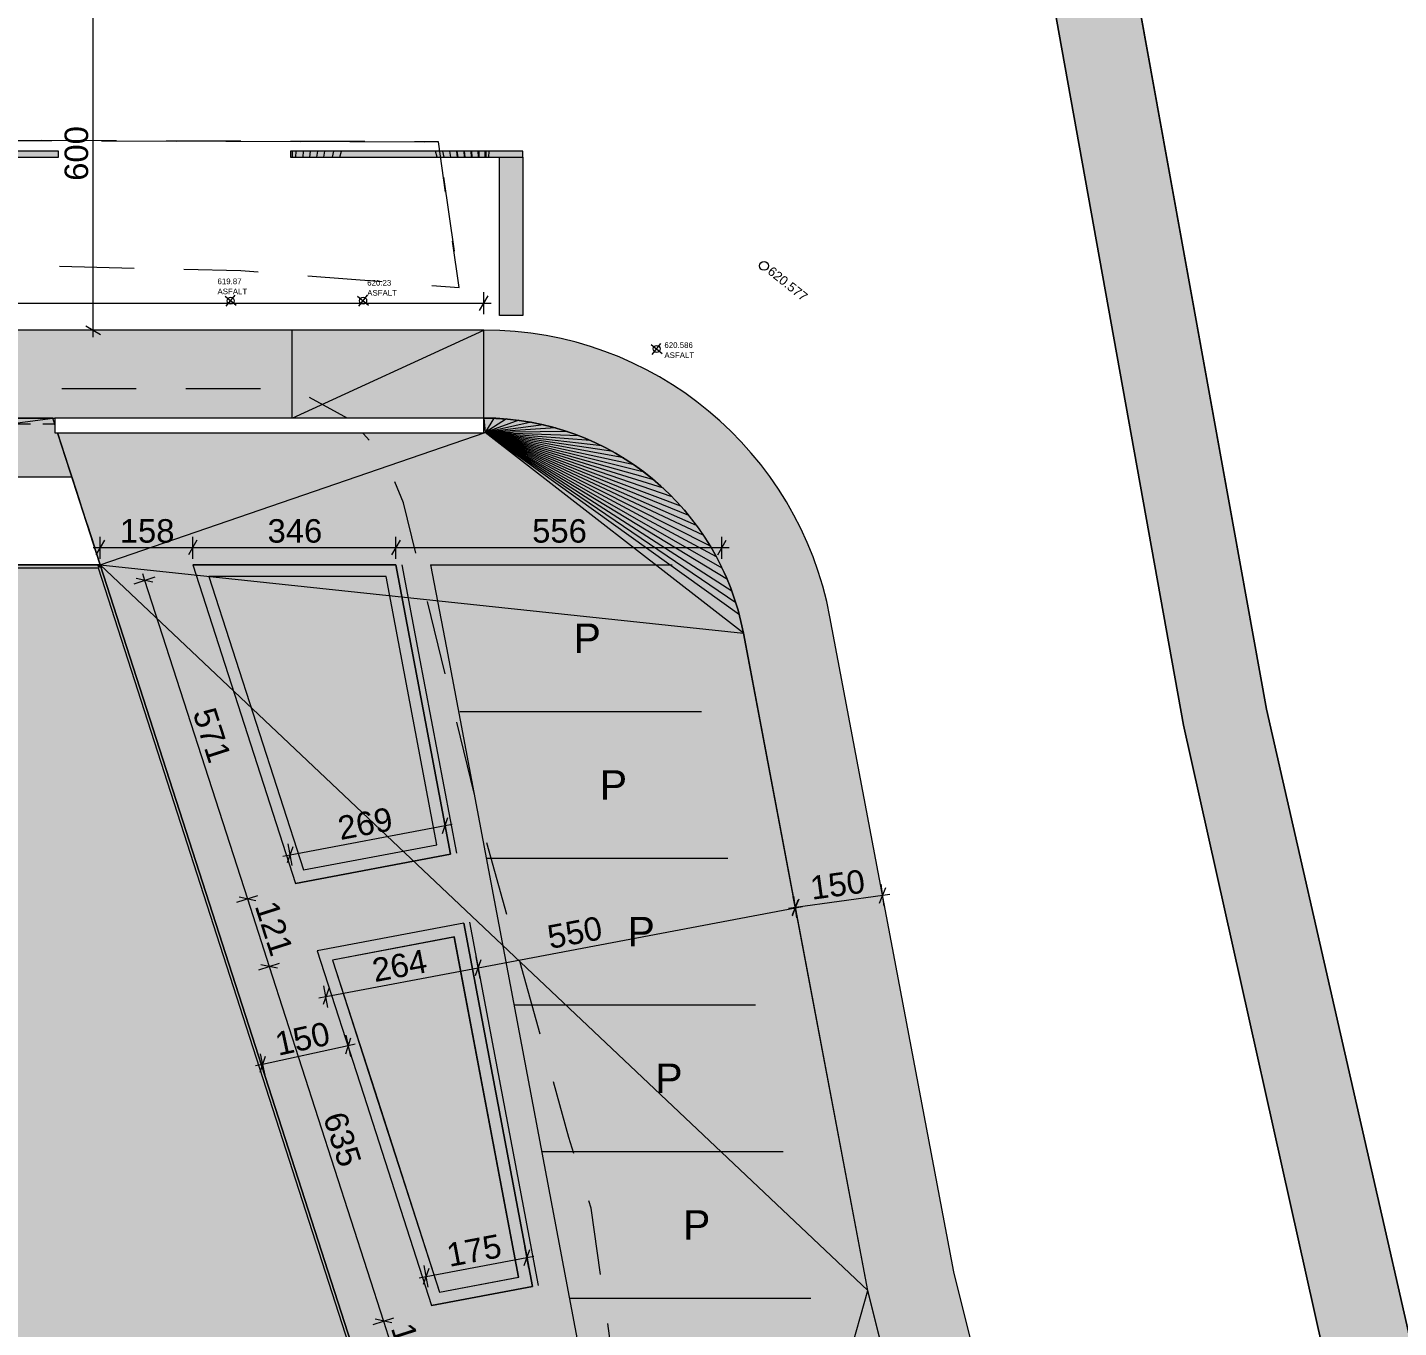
# Model space of a CAD drawing. Header units: millimetres. Extents: x -77118 to 73245, y -121155 to 61174.
# Drawn here: x -1240 to 22123, y -13002 to 9159 of the extents above; entities that cross this region are included whole.
import ezdxf

# ---------------------------------------------------------------- set-up
doc = ezdxf.new("R2010")
doc.units = ezdxf.units.MM
doc.header["$MEASUREMENT"] = 0
for name, pattern in [('ACAD_ISO03W100', [30000, 12000, -18000]), ('Dashed', [846.666667, 423.333333, -423.333333]), ('Hidden Line', [635, 423.333333, -211.666667]), ('Long Dashed', [2116.666603, 1269.999981, -846.666622]), ('Wipeout_Contour', [1000, 0, -1000])]:
    doc.linetypes.add(name, pattern=pattern)
for name, color, linetype, lineweight, true_color in [('A - Fill Ndertesat_Pen_No__104', 7, 'Continuous', 13, 0x96e196), ('A - Kati 1 polyline_Pen_No__106', 171, 'Continuous', 13, 0xaaaaff), ('A - Parcelat_Pen_No__102', 7, 'Continuous', 13, 0xcccccc), ('Drawing & Figure_Pen_No__106', 171, 'Continuous', 13, 0xaaaaff), ('New_Dimensioning - General_Pen_No__145', 7, 'Continuous', 20, 0x0077b0), ('New_Dimensioning - General_Pen_No__166', 7, 'Continuous', 13, 0x97cbff), ('New_Drawing & Figure_Pen_No__102', 7, 'Continuous', 13, 0xcccccc), ('New_Drawing & Figure_Pen_No__214', 7, 'Continuous', 0, 0xe8e8e8), ('New_Site & Landscape - Terrain_Pen_No__102', 7, 'Continuous', 13, 0xcccccc), ('New_Site & Landscape - Terrain_Pen_No__82', 7, 'Continuous', 20, 0xaaaaaa), ('New_Structural - Bearing_Pen_No__103', 7, 'Continuous', 13, 0xffcc99), ('New_Structural - Bearing_Pen_No__159', 7, 'Continuous', 0, 0x97c9ff), ('New_Structural - Bearing_Pen_No__160', 7, 'Continuous', 20, 0xb4a35c)]:
    doc.layers.add(name, color=color, linetype=linetype, lineweight=lineweight, true_color=true_color)
for name, color, linetype, lineweight in [('A - Kati 1 polyline_Pen_No__101', 252, 'Continuous', 13), ('A - Kati 1 polyline_Pen_No__75', 6, 'Continuous', 20), ('New_Drawing & Figure_Pen_No__2', 8, 'Continuous', 15), ('New_Structural - Bearing_Pen_No__101', 252, 'Continuous', 13)]:
    doc.layers.add(name, color=color, linetype=linetype, lineweight=lineweight)
for name, color, linetype in [('New_Dimensioning - General', 7, 'Continuous'), ('New_Site & Landscape - Terrain', 7, 'Continuous'), ('New_Structural - Bearing', 7, 'Continuous')]:
    doc.layers.add(name, color=color, linetype=linetype)
doc.styles.add('GENERATED_STYLE_1', font='arial.ttf')
doc.dimstyles.new('GENERATED_STYLE__1', dxfattribs={"dimtxt": 400, "dimasz": 190, "dimexe": 0.18, "dimexo": 100000, "dimgap": 0, "dimtad": 1, "dimdec": 0, "dimlfac": 0.1, "dimzin": 0, "dimdsep": 46, "dimtxsty": 'GENERATED_STYLE_1', "dimblk": 'ARROWHEAD_2', "dimblk1": 'ARROWHEAD_2', "dimblk2": 'ARROWHEAD_2', "dimcen": 0.09, "dimclrd": 256, "dimclre": 256, "dimclrt": 256, "dimadec": 0, "dimazin": 0, "dimtfac": 1, "dimtdec": 4, "dimtmove": 0, "dimatfit": 3, "dimfxl": 0, "dimtolj": 1, "dimtzin": 0, "dimarcsym": 0})
doc.dimstyles.new('GENERATED_STYLE__2', dxfattribs={"dimtxt": 400, "dimasz": 190, "dimexe": 0.18, "dimexo": 100000, "dimgap": 0, "dimtad": 1, "dimtih": 1, "dimtoh": 1, "dimdec": 0, "dimlfac": 0.1, "dimzin": 0, "dimdsep": 46, "dimtxsty": 'GENERATED_STYLE_1', "dimblk": 'ARROWHEAD_2', "dimblk1": 'ARROWHEAD_2', "dimblk2": 'ARROWHEAD_2', "dimcen": 0.09, "dimclrd": 256, "dimclre": 256, "dimclrt": 256, "dimadec": 0, "dimazin": 0, "dimtfac": 1, "dimtdec": 4, "dimtmove": 0, "dimatfit": 3, "dimfxl": 0, "dimtolj": 1, "dimtzin": 0, "dimarcsym": 0})
doc.dimstyles.new('GENERATED_STYLE__3', dxfattribs={"dimtxt": 400, "dimasz": 190, "dimexe": 0.18, "dimexo": 100000, "dimgap": 0, "dimtad": 1, "dimdec": 0, "dimlfac": 0.1, "dimzin": 0, "dimdsep": 46, "dimtxsty": 'GENERATED_STYLE_1', "dimblk": 'ARROWHEAD_2', "dimblk1": 'ARROWHEAD_2', "dimblk2": 'ARROWHEAD_2', "dimcen": 0.09, "dimclrd": 256, "dimclre": 256, "dimclrt": 256, "dimadec": 0, "dimazin": 0, "dimtfac": 1, "dimtdec": 4, "dimtmove": 2, "dimatfit": 3, "dimfxl": 0, "dimtolj": 1, "dimtzin": 0, "dimarcsym": 0})

# ---------------------------------------------------------------- blocks, each defined once
blk = doc.blocks.new('Mesh_1', base_point=(22749, -15074))
at = {"layer": 'New_Site & Landscape - Terrain_Pen_No__102', "linetype": 'Continuous', "lineweight": 0, "true_color": 0x333333}
blk.add_hatch(color=250, dxfattribs=at).paths.add_polyline_path([(22749, -15074), (19871, -2463), (15923, 19365), (14358, 28018), (13265, 48316), (11813, 48233), (12973, 27769), (14517, 19184), (18456, -2732), (21113, -14620), (22336, -18556), (22905, -19953), (27203, -28538), (32142, -36932), (33470, -36292), (28523, -27858), (24355, -19437), (23305, -16958)])
at = {"layer": 'New_Site & Landscape - Terrain_Pen_No__82', "color": 253, "linetype": 'Continuous', "lineweight": 20, "true_color": 0xaaaaaa, "flags": 128}
blk.add_lwpolyline([(22749, -15074), (19871, -2463), (15923, 19365), (14358, 28018), (13265, 48316), (11813, 48233), (12973, 27769), (14517, 19184), (18456, -2732), (21113, -14620), (22336, -18556), (22905, -19953), (27203, -28538), (32142, -36932), (33470, -36292), (28523, -27858), (24355, -19437), (23305, -16958)], close=True, dxfattribs=at)
blk = doc.blocks.new('Mesh_5', base_point=(-66524, 1600))
at = {"layer": 'New_Site & Landscape - Terrain_Pen_No__82', "linetype": 'Continuous', "lineweight": 0, "true_color": 0x2a2a2a}
blk.add_hatch(color=250, dxfattribs=at).paths.add_polyline_path([(-66524, 1600), (-66524, 0), (-29900, 0, 0.200686), (-27696, 930, 0.003388), (-27667, 960, 0.003002), (-27641, 987, 0.003546), (-27612, 1020, 0.004064), (-27578, 1057, 0.004548), (-27541, 1100, 0.004989), (-27502, 1148, 0.00538), (-27461, 1200, 0.005717), (-27418, 1256, 0.005995), (-27374, 1317, 0.00621), (-27331, 1380, 0.00636), (-27288, 1446, 0.006444), (-27246, 1515, 0.003727), (-27223, 1554, 0.004559), (-27195, 1604), (-26921, 2101, -0.273276), (-26416, 2500), (-8419, 2500), (3273, 2500), (6537, 2501, -0.360659), (10959, -1166), (10961, -1165), (13076, -12371), (14625, -18566), (14791, -18958), (18272, -27148), (20222, -30993), (25560, -40296), (25725, -40192), (26832, -39497), (21542, -30280), (19633, -26515), (16051, -18087), (14542, -12050), (12434, -888, 0.360659), (6537, 4001), (3273, 4000), (-8419, 4000), (-26416, 3999, 0.273276), (-28322, 2873), (-28596, 2376, -0.273283), (-29910, 1600)])
at = {"layer": 'New_Site & Landscape - Terrain_Pen_No__102', "color": 254, "linetype": 'Continuous', "lineweight": 13, "true_color": 0xcccccc}
for p, q in [((3273, 2500), (6537, 4001)), ((3273, 2500), (3273, 4000)), ((6537, 2501), (6537, 4001))]:
    blk.add_line(p, q, dxfattribs=at)
at = {"layer": 'New_Site & Landscape - Terrain_Pen_No__82', "color": 253, "linetype": 'Continuous', "lineweight": 20, "true_color": 0xaaaaaa, "flags": 128}
for points in [[(-26416, 2500), (-8419, 2500), (3273, 2500), (6537, 2501, -0.360659), (10959, -1166), (10961, -1165), (13076, -12371), (14625, -18566), (14791, -18958), (18272, -27148), (20222, -30993), (25560, -40296)], [(26832, -39497), (21542, -30280), (19633, -26515), (16051, -18087), (14542, -12050), (12434, -888, 0.360659), (6537, 4001), (3273, 4000), (-8419, 4000), (-26416, 3999, 0.273276)]]:
    blk.add_lwpolyline(points, format="xyb", dxfattribs=at)
blk = doc.blocks.new('Mesh_9', base_point=(-726, 2250))
at = {"layer": 'New_Site & Landscape - Terrain_Pen_No__82', "linetype": 'Continuous', "lineweight": 0, "true_color": 0x2a2a2a}
blk.add_hatch(color=250, dxfattribs=at).paths.add_polyline_path([(-726, 2250), (-300, 931), (0, 0), (8832, -27395), (10435, -32367), (12915, -31763), (19767, -30096), (18272, -27148), (14791, -18958), (14625, -18566), (13076, -12371), (10959, -1166, 0.360659), (6537, 2501), (6556, 2253)])
at = {"layer": 'New_Site & Landscape - Terrain_Pen_No__102', "color": 254, "linetype": 'Continuous', "lineweight": 13, "true_color": 0xcccccc}
for p, q in [((6708, 2499), (6556, 2253)), ((6921, 2486), (6556, 2253)), ((7132, 2462), (6556, 2253)), ((7342, 2429), (6556, 2253)), ((7550, 2386), (6556, 2253)), ((0, 0), (6556, 2253)), ((7756, 2334), (6556, 2253)), ((7960, 2271), (6556, 2253)), ((10891, -854), (6556, 2253)), ((10832, -650), (6556, 2253)), ((10763, -449), (6556, 2253)), ((10685, -251), (6556, 2253)), ((10598, -57), (6556, 2253)), ((10502, 133), (6556, 2253)), ((10397, 317), (6556, 2253)), ((10283, 497), (6556, 2253)), ((10161, 671), (6556, 2253)), ((10031, 839), (6556, 2253)), ((9893, 1001), (6556, 2253)), ((9747, 1156), (6556, 2253)), ((9595, 1304), (6556, 2253)), ((9269, 1578), (6556, 2253)), ((9097, 1703), (6556, 2253)), ((8920, 1820), (6556, 2253)), ((8737, 1928), (6556, 2253)), ((8549, 2028), (6556, 2253)), ((8356, 2118), (6556, 2253)), ((8160, 2199), (6556, 2253)), ((9435, 1445), (6556, 2253)), ((10959, -1166), (6556, 2253)), ((0, 0), (13076, -12371)), ((0, 0), (10959, -1166)), ((10959, -1166), (10891, -854)), ((8832, -27395), (13076, -12371))]:
    blk.add_line(p, q, dxfattribs=at)
at = {"layer": 'New_Site & Landscape - Terrain_Pen_No__82', "color": 253, "linetype": 'Continuous', "lineweight": 20, "true_color": 0xaaaaaa, "flags": 128}
blk.add_lwpolyline([(-726, 2250), (-300, 931), (0, 0), (8832, -27395), (10435, -32367), (12915, -31763), (19767, -30096), (18272, -27148), (14791, -18958), (14625, -18566), (13076, -12371), (10959, -1166, 0.360659), (6537, 2501), (6556, 2253)], format="xyb", close=True, dxfattribs=at)
blk = doc.blocks.new('Mesh_10', base_point=(-27696, 930))
at = {"layer": 'New_Site & Landscape - Terrain_Pen_No__82', "linetype": 'Continuous', "lineweight": 0, "true_color": 0x2a2a2a}
blk.add_hatch(color=250, dxfattribs=at).paths.add_polyline_path([(-27696, 930, -0.189804), (-29770, 3), (-24474, 0), (-24474, 1500), (-8419, 1500), (-484, 1500), (-806, 2500), (-8419, 2500), (-26416, 2500, 0.273276), (-26921, 2101), (-27195, 1604, -0.068033)])
at = {"layer": 'New_Site & Landscape - Terrain_Pen_No__102', "color": 254, "linetype": 'Continuous', "lineweight": 13, "true_color": 0xcccccc}
blk.add_line((-8419, 1500), (-806, 2500), dxfattribs=at)
at = {"layer": 'New_Site & Landscape - Terrain_Pen_No__82', "color": 253, "linetype": 'Continuous', "lineweight": 20, "true_color": 0xaaaaaa, "flags": 128}
blk.add_lwpolyline([(-27696, 930, -0.189804), (-29770, 3), (-24474, 0), (-24474, 1500), (-8419, 1500), (-484, 1500), (-806, 2500), (-8419, 2500), (-26416, 2500, 0.273276), (-26921, 2101), (-27195, 1604, -0.068033)], format="xyb", close=True, dxfattribs=at)
blk = doc.blocks.new('Mesh_14', base_point=(3244, 6950))
at = {"layer": 'New_Site & Landscape - Terrain_Pen_No__102', "linetype": 'Continuous', "lineweight": 0, "true_color": 0x333333}
blk.add_hatch(color=250, dxfattribs=at).paths.add_polyline_path([(3244, 6950), (3273, 6950), (3334, 6950), (3455, 6950), (3574, 6950), (3692, 6950), (3807, 6950), (3958, 6950), (4080, 6950), (5738, 6950), (5858, 6950), (5975, 6950), (5976, 6950), (6090, 6950), (6098, 6950), (6209, 6950), (6219, 6950), (6327, 6950), (6338, 6950), (6443, 6950), (6456, 6950), (6558, 6950), (6573, 6950), (6622, 6950), (7201, 6950), (7201, 7050), (6625, 7050), (6574, 7050), (6559, 7050), (6454, 7050), (6440, 7050), (6332, 7050), (6320, 7050), (6208, 7050), (6198, 7050), (6083, 7050), (6075, 7050), (5957, 7050), (5956, 7050), (5835, 7050), (5711, 7050), (4108, 7050), (3981, 7050), (3825, 7050), (3706, 7050), (3585, 7050), (3461, 7050), (3336, 7050), (3273, 7050), (3244, 7050)])
at = {"layer": 'New_Site & Landscape - Terrain_Pen_No__102', "color": 254, "linetype": 'Continuous', "lineweight": 13, "true_color": 0xcccccc}
for p, q in [((3273, 6950), (3273, 7050)), ((3334, 6950), (3336, 7050)), ((3455, 6950), (3461, 7050)), ((3574, 6950), (3585, 7050)), ((3692, 6950), (3706, 7050)), ((3807, 6950), (3825, 7050)), ((3958, 6950), (3981, 7050)), ((4080, 6950), (4108, 7050)), ((5738, 6950), (5711, 7050)), ((5858, 6950), (5835, 7050)), ((5975, 6950), (5956, 7050)), ((5976, 6950), (5957, 7050)), ((6090, 6950), (6075, 7050)), ((6098, 6950), (6083, 7050)), ((6209, 6950), (6198, 7050)), ((6219, 6950), (6208, 7050)), ((6327, 6950), (6320, 7050)), ((6338, 6950), (6332, 7050)), ((6443, 6950), (6440, 7050)), ((6456, 6950), (6454, 7050)), ((6558, 6950), (6559, 7050)), ((6573, 6950), (6574, 7050)), ((6622, 6950), (6625, 7050))]:
    blk.add_line(p, q, dxfattribs=at)
at = {"layer": 'New_Site & Landscape - Terrain_Pen_No__82', "color": 253, "linetype": 'Continuous', "lineweight": 20, "true_color": 0xaaaaaa, "flags": 128}
blk.add_lwpolyline([(3244, 6950), (3273, 6950), (3334, 6950), (3455, 6950), (3574, 6950), (3692, 6950), (3807, 6950), (3958, 6950), (4080, 6950), (5738, 6950), (5858, 6950), (5975, 6950), (5976, 6950), (6090, 6950), (6098, 6950), (6209, 6950), (6219, 6950), (6327, 6950), (6338, 6950), (6443, 6950), (6456, 6950), (6558, 6950), (6573, 6950), (6622, 6950), (7201, 6950), (7201, 7050), (6625, 7050), (6574, 7050), (6559, 7050), (6454, 7050), (6440, 7050), (6332, 7050), (6320, 7050), (6208, 7050), (6198, 7050), (6083, 7050), (6075, 7050), (5957, 7050), (5956, 7050), (5835, 7050), (5711, 7050), (4108, 7050), (3981, 7050), (3825, 7050), (3706, 7050), (3585, 7050), (3461, 7050), (3336, 7050), (3273, 7050), (3244, 7050)], close=True, dxfattribs=at)
blk = doc.blocks.new('Mesh_16', base_point=(-4670, 6950))
at = {"layer": 'New_Site & Landscape - Terrain_Pen_No__102', "linetype": 'Continuous', "lineweight": 0, "true_color": 0x333333}
blk.add_hatch(color=250, dxfattribs=at).paths.add_polyline_path([(-4670, 6950), (-713, 6950), (-713, 7050), (-4670, 7050)])
at = {"layer": 'New_Site & Landscape - Terrain_Pen_No__82', "color": 253, "linetype": 'Continuous', "lineweight": 20, "true_color": 0xaaaaaa, "flags": 128}
blk.add_lwpolyline([(-4670, 6950), (-713, 6950), (-713, 7050), (-4670, 7050)], close=True, dxfattribs=at)
blk = doc.blocks.new('Mesh_45', base_point=(7201, 6950))
at = {"layer": 'New_Site & Landscape - Terrain_Pen_No__102', "linetype": 'Continuous', "lineweight": 0, "true_color": 0x333333}
blk.add_hatch(color=250, dxfattribs=at).paths.add_polyline_path([(7201, 6950), (6801, 6950), (6801, 4250), (7201, 4250)])
at = {"layer": 'New_Site & Landscape - Terrain_Pen_No__82', "color": 253, "linetype": 'Continuous', "lineweight": 20, "true_color": 0xaaaaaa, "flags": 128}
blk.add_lwpolyline([(7201, 6950), (7201, 4250), (6801, 4250), (6801, 6950)], close=True, dxfattribs=at)
blk = doc.blocks.new('Slab_1')
at = {"layer": 'New_Structural - Bearing_Pen_No__103', "linetype": 'Continuous', "lineweight": 0, "true_color": 0x3f3326}
blk.add_hatch(color=29, dxfattribs=at).paths.add_polyline_path([(0, 0), (-24474, 0), (-24474, -18200), (-21044, -18200, -0.325552), (-14572, -22913), (-11060, -33808), (8832, -27395)])
at = {"layer": 'New_Structural - Bearing_Pen_No__101', "color": 252, "linetype": 'Continuous', "lineweight": 13, "flags": 128}
blk.add_lwpolyline([(0, 0), (-24474, 0), (-24474, -18200), (-21044, -18200, -0.325552), (-14572, -22913), (-11060, -33808), (8832, -27395)], format="xyb", close=True, dxfattribs=at)
blk = doc.blocks.new('Slab_2', base_point=(-24474, 2501))
at = {"layer": 'New_Structural - Bearing_Pen_No__101', "color": 252, "linetype": 'Continuous', "lineweight": 13, "flags": 128}
blk.add_lwpolyline([(-24474, 2501), (-24474, 0), (0, 0), (-806, 2500)], close=True, dxfattribs=at)
blk = doc.blocks.new('Slab_7', base_point=(5037, 0))
at = {"layer": 'New_Structural - Bearing_Pen_No__101', "color": 252, "linetype": 'Continuous', "lineweight": 13, "flags": 128}
for points in [[(5037, 0), (1576, 0), (3327, -5432), (5970, -4932)], [(3463, -5202), (5736, -4772), (4871, -200), (1851, -200)]]:
    blk.add_lwpolyline(points, close=True, dxfattribs=at)
blk = doc.blocks.new('Slab_8', base_point=(4871, -200))
at = {"layer": 'New_Structural - Bearing_Pen_No__101', "color": 252, "linetype": 'Continuous', "lineweight": 13, "flags": 128}
blk.add_lwpolyline([(4871, -200), (1851, -200), (3463, -5202), (5736, -4772)], close=True, dxfattribs=at)
blk = doc.blocks.new('Slab_9', base_point=(3698, -6583))
at = {"layer": 'New_Structural - Bearing_Pen_No__101', "color": 252, "linetype": 'Continuous', "lineweight": 13, "flags": 128}
for points in [[(3698, -6583), (4486, -9025), (5647, -12626), (7364, -12301), (6193, -6111)], [(6034, -6344), (3958, -6737), (4676, -8964), (5783, -12397), (7130, -12142)]]:
    blk.add_lwpolyline(points, close=True, dxfattribs=at)
blk = doc.blocks.new('Slab_10', base_point=(6034, -6344))
at = {"layer": 'New_Structural - Bearing_Pen_No__101', "color": 252, "linetype": 'Continuous', "lineweight": 13, "flags": 128}
blk.add_lwpolyline([(6034, -6344), (3958, -6737), (4676, -8964), (5783, -12397), (7130, -12142)], close=True, dxfattribs=at)
blk = doc.blocks.new('Wall_5', base_point=(8832, -27395))
at = {"layer": 'New_Structural - Bearing_Pen_No__160', "linetype": 'Continuous', "lineweight": 0, "true_color": 0x5a512e}
for points in [[(0, 0), (-53, 0), (-36, -50)], [(-36, -50), (16, -50), (0, 0)], [(-36, -50), (8769, -27363), (8817, -27348), (16, -50)]]:
    blk.add_hatch(color=59, dxfattribs=at).paths.add_polyline_path(points)
at = {"layer": 'New_Structural - Bearing_Pen_No__159', "color": 151, "linetype": 'Continuous', "lineweight": 0, "true_color": 0x97c9ff, "flags": 128}
for points in [[(0, 0), (-53, 0)], [(8817, -27348), (0, 0)], [(-36, -50), (8769, -27363)]]:
    blk.add_lwpolyline(points, dxfattribs=at)
blk = doc.blocks.new('Wall_6')
at = {"layer": 'New_Structural - Bearing_Pen_No__160', "linetype": 'Continuous', "lineweight": 0, "true_color": 0x5a512e}
blk.add_hatch(color=59, dxfattribs=at).paths.add_polyline_path([(-24424, -50), (-36, -50), (-53, 0), (-24424, 0)])
at = {"layer": 'New_Structural - Bearing_Pen_No__159', "color": 151, "linetype": 'Continuous', "lineweight": 0, "true_color": 0x97c9ff, "flags": 128}
for points in [[(-53, 0), (-24474, 0)], [(-24424, -50), (-36, -50)]]:
    blk.add_lwpolyline(points, dxfattribs=at)
blk = doc.blocks.new('Wall_50', base_point=(6537, 2500))
at = {"color": 254, "linetype": 'Wipeout_Contour', "lineweight": 0, "ltscale": 18908.251967}
blk.add_wipeout([(6537, 2500), (-774, 2500), (-774, 2250), (6537, 2250)], dxfattribs=at).dxf.layer = 'New_Structural - Bearing'
at = {"layer": 'New_Structural - Bearing_Pen_No__101', "color": 252, "linetype": 'Continuous', "lineweight": 13, "flags": 128}
for points in [[(6537, 2500), (-774, 2500)], [(-774, 2500), (-774, 2250)], [(6537, 2250), (6537, 2500)], [(-774, 2250), (6537, 2250)]]:
    blk.add_lwpolyline(points, dxfattribs=at)
blk = doc.blocks.new('*D140')
at = {"layer": 'New_Dimensioning - General_Pen_No__166', "color": 151, "linetype": 'Continuous', "lineweight": 13, "true_color": 0x97cbff}
for p, q in [((0, 104), (0, 479)), ((1576, 104), (1576, 479)), ((-122, 292), (0, 292)), ((72, 417), (-72, 167)), ((0, 292), (1576, 292)), ((1648, 417), (1504, 167))]:
    blk.add_line(p, q, dxfattribs=at)
at = {"layer": 'New_Dimensioning - General_Pen_No__145', "color": 144, "lineweight": 20, "true_color": 0x0077b0, "insert": (333, 372), "char_height": 400, "attachment_point": 7, "style": 'GENERATED_STYLE_1'}
blk.add_mtext('\\A1;{\\pql;\\fArial|b0|i0|c0|p34;158}', dxfattribs=at)
blk = doc.blocks.new('ARROWHEAD_2')
at = {"color": 0, "linetype": 'Continuous', "lineweight": 0}
for p, q in [((0, 0), (-1, 0)), ((-0.38, -0.66), (0.38, 0.66))]:
    blk.add_line(p, q, dxfattribs=at)
blk = doc.blocks.new('*D141')
at = {"layer": 'New_Dimensioning - General_Pen_No__166', "color": 151, "linetype": 'Continuous', "lineweight": 13, "true_color": 0x97cbff}
for p, q in [((1576, 104), (1576, 479)), ((5037, 104), (5037, 479)), ((1648, 417), (1504, 167)), ((1576, 292), (5037, 292)), ((5109, 417), (4965, 167))]:
    blk.add_line(p, q, dxfattribs=at)
at = {"layer": 'New_Dimensioning - General_Pen_No__145', "color": 144, "lineweight": 20, "true_color": 0x0077b0, "insert": (2851, 372), "char_height": 400, "attachment_point": 7, "style": 'GENERATED_STYLE_1'}
blk.add_mtext('\\A1;{\\pql;\\fArial|b0|i0|c0|p34;346}', dxfattribs=at)
blk = doc.blocks.new('*D142')
at = {"layer": 'New_Dimensioning - General_Pen_No__166', "color": 151, "linetype": 'Continuous', "lineweight": 13, "true_color": 0x97cbff}
for p, q in [((5037, 104), (5037, 479)), ((10594, 104), (10594, 479)), ((5109, 417), (4965, 167)), ((5037, 292), (10594, 292)), ((10521, 167), (10666, 417)), ((10594, 292), (10716, 292))]:
    blk.add_line(p, q, dxfattribs=at)
at = {"layer": 'New_Dimensioning - General_Pen_No__145', "color": 144, "lineweight": 20, "true_color": 0x0077b0, "insert": (7360, 372), "char_height": 400, "attachment_point": 7, "style": 'GENERATED_STYLE_1'}
blk.add_mtext('\\A1;{\\pql;\\fArial|b0|i0|c0|p34;556}', dxfattribs=at)
blk = doc.blocks.new('*D143')
at = {"layer": 'New_Dimensioning - General_Pen_No__166', "color": 151, "linetype": 'Continuous', "lineweight": 13, "true_color": 0x97cbff}
for p, q in [((578, -322), (935, -207)), ((719, -148), (756, -264)), ((898, -295), (615, -234)), ((756, -264), (2508, -5696)), ((2649, -5726), (2366, -5666)), ((2508, -5696), (2879, -6847))]:
    blk.add_line(p, q, dxfattribs=at)
at = {"layer": 'New_Dimensioning - General_Pen_No__145', "color": 144, "lineweight": 20, "true_color": 0x0077b0, "insert": (1568, -2522), "char_height": 400, "attachment_point": 7, "rotation": 287.869, "style": 'GENERATED_STYLE_1'}
blk.add_mtext('\\A1;{\\pql;\\fArial|b0|i0|c0|p34;571}', dxfattribs=at)
blk = doc.blocks.new('*D144')
at = {"layer": 'New_Dimensioning - General_Pen_No__166', "color": 151, "linetype": 'Continuous', "lineweight": 13, "true_color": 0x97cbff}
for p, q in [((756, -264), (2508, -5696)), ((2329, -5753), (2686, -5638)), ((2649, -5726), (2366, -5666)), ((2508, -5696), (2879, -6847)), ((2700, -6904), (3057, -6789)), ((3020, -6877), (2738, -6817)), ((2879, -6847), (4827, -12890))]:
    blk.add_line(p, q, dxfattribs=at)
at = {"layer": 'New_Dimensioning - General_Pen_No__145', "color": 144, "lineweight": 20, "true_color": 0x0077b0, "insert": (2630, -5814), "char_height": 400, "attachment_point": 7, "rotation": 287.869, "style": 'GENERATED_STYLE_1'}
blk.add_mtext('\\A1;{\\pql;\\fArial|b0|i0|c0|p34;121}', dxfattribs=at)
blk = doc.blocks.new('*D145')
at = {"layer": 'New_Dimensioning - General_Pen_No__166', "color": 151, "linetype": 'Continuous', "lineweight": 13, "true_color": 0x97cbff}
for p, q in [((3020, -6877), (2738, -6817)), ((2879, -6847), (4827, -12890)), ((4968, -12920), (4686, -12860))]:
    blk.add_line(p, q, dxfattribs=at)
at = {"layer": 'New_Dimensioning - General_Pen_No__145', "color": 144, "lineweight": 20, "true_color": 0x0077b0, "insert": (3789, -9411), "char_height": 400, "attachment_point": 7, "rotation": 287.869, "style": 'GENERATED_STYLE_1'}
blk.add_mtext('\\A1;{\\pql;\\fArial|b0|i0|c0|p34;635}', dxfattribs=at)
blk = doc.blocks.new('*D146')
at = {"layer": 'New_Dimensioning - General_Pen_No__166', "color": 151, "linetype": 'Continuous', "lineweight": 13, "true_color": 0x97cbff}
for p, q in [((2879, -6847), (4827, -12890)), ((4648, -12948), (5005, -12833)), ((4968, -12920), (4686, -12860)), ((4827, -12890), (5198, -14041)), ((5339, -14072), (5057, -14011))]:
    blk.add_line(p, q, dxfattribs=at)
at = {"layer": 'New_Dimensioning - General_Pen_No__145', "color": 144, "lineweight": 20, "true_color": 0x0077b0, "insert": (4949, -13008), "char_height": 400, "attachment_point": 7, "rotation": 287.869, "style": 'GENERATED_STYLE_1'}
blk.add_mtext('\\A1;{\\pql;\\fArial|b0|i0|c0|p34;121}', dxfattribs=at)
blk = doc.blocks.new('*D147')
at = {"layer": 'New_Dimensioning - General_Pen_No__166', "color": 151, "linetype": 'Continuous', "lineweight": 13, "true_color": 0x97cbff}
for p, q in [((4827, -12890), (5198, -14041)), ((5020, -14099), (5376, -13984)), ((5339, -14072), (5057, -14011)), ((5198, -14041), (7277, -20489)), ((7418, -20519), (7135, -20458))]:
    blk.add_line(p, q, dxfattribs=at)
at = {"layer": 'New_Dimensioning - General_Pen_No__145', "color": 144, "lineweight": 20, "true_color": 0x0077b0, "insert": (6174, -16807), "char_height": 400, "attachment_point": 7, "rotation": 287.869, "style": 'GENERATED_STYLE_1'}
blk.add_mtext('\\A1;{\\pql;\\fArial|b0|i0|c0|p34;677}', dxfattribs=at)
blk = doc.blocks.new('*D151')
at = {"layer": 'New_Dimensioning - General_Pen_No__166', "color": 151, "linetype": 'Continuous', "lineweight": 13, "true_color": 0x97cbff}
for p, q in [((5830, -4578), (5925, -4306)), ((5912, -4626), (5842, -4258)), ((5877, -4442), (5997, -4419)), ((3234, -4942), (5877, -4442)), ((3282, -4806), (3187, -5078)), ((3269, -5126), (3200, -4758)), ((3114, -4965), (3234, -4942))]:
    blk.add_line(p, q, dxfattribs=at)
at = {"layer": 'New_Dimensioning - General_Pen_No__145', "color": 144, "lineweight": 20, "true_color": 0x0077b0, "insert": (4094, -4698), "char_height": 400, "attachment_point": 7, "rotation": 10.7126, "style": 'GENERATED_STYLE_1'}
blk.add_mtext('\\A1;{\\pql;\\fArial|b0|i0|c0|p34;269}', dxfattribs=at)
blk = doc.blocks.new('*D152')
at = {"layer": 'New_Dimensioning - General_Pen_No__166', "color": 151, "linetype": 'Continuous', "lineweight": 13, "true_color": 0x97cbff}
for p, q in [((6438, -6869), (11844, -5846)), ((6486, -6733), (6391, -7005)), ((3845, -7360), (6438, -6869)), ((3893, -7223), (3798, -7496)), ((3880, -7544), (3810, -7175)), ((3725, -7382), (3845, -7360))]:
    blk.add_line(p, q, dxfattribs=at)
at = {"layer": 'New_Dimensioning - General_Pen_No__145', "color": 144, "lineweight": 20, "true_color": 0x0077b0, "insert": (4679, -7120), "char_height": 400, "attachment_point": 7, "rotation": 10.7126, "style": 'GENERATED_STYLE_1'}
blk.add_mtext('\\A1;{\\pql;\\fArial|b0|i0|c0|p34;264}', dxfattribs=at)
blk = doc.blocks.new('*D153')
at = {"layer": 'New_Dimensioning - General_Pen_No__166', "color": 151, "linetype": 'Continuous', "lineweight": 13, "true_color": 0x97cbff}
for p, q in [((11796, -5983), (11891, -5710)), ((11879, -6031), (11809, -5662)), ((11844, -5846), (11964, -5824)), ((6438, -6869), (11844, -5846)), ((6486, -6733), (6391, -7005)), ((6473, -7053), (6403, -6685)), ((3845, -7360), (6438, -6869))]:
    blk.add_line(p, q, dxfattribs=at)
at = {"layer": 'New_Dimensioning - General_Pen_No__145', "color": 144, "lineweight": 20, "true_color": 0x0077b0, "insert": (7666, -6555), "char_height": 400, "attachment_point": 7, "rotation": 10.7126, "style": 'GENERATED_STYLE_1'}
blk.add_mtext('\\A1;{\\pql;\\fArial|b0|i0|c0|p34;550}', dxfattribs=at)
blk = doc.blocks.new('*D154')
at = {"layer": 'New_Dimensioning - General_Pen_No__166', "color": 151, "linetype": 'Continuous', "lineweight": 13, "true_color": 0x97cbff}
for p, q in [((7223, -11942), (7318, -11670)), ((7305, -11990), (7235, -11622)), ((5553, -12131), (7270, -11806)), ((7270, -11806), (7390, -11783)), ((5433, -12153), (5553, -12131)), ((5601, -11994), (5505, -12267)), ((5588, -12315), (5518, -11946))]:
    blk.add_line(p, q, dxfattribs=at)
at = {"layer": 'New_Dimensioning - General_Pen_No__145', "color": 144, "lineweight": 20, "true_color": 0x0077b0, "insert": (5949, -11974), "char_height": 400, "attachment_point": 7, "rotation": 10.7126, "style": 'GENERATED_STYLE_1'}
blk.add_mtext('\\A1;{\\pql;\\fArial|b0|i0|c0|p34;175}', dxfattribs=at)
blk = doc.blocks.new('*D160')
at = {"layer": 'New_Dimensioning - General_Pen_No__166', "color": 151, "linetype": 'Continuous', "lineweight": 13, "true_color": 0x97cbff}
for p, q in [((13279, -5765), (13388, -5498)), ((13359, -5817), (13308, -5446)), ((11725, -5851), (11846, -5835)), ((11901, -5701), (11791, -5968)), ((11871, -6020), (11821, -5649)), ((11846, -5835), (13333, -5632)), ((13333, -5632), (13454, -5615))]:
    blk.add_line(p, q, dxfattribs=at)
at = {"layer": 'New_Dimensioning - General_Pen_No__145', "color": 144, "lineweight": 20, "true_color": 0x0077b0, "insert": (12128, -5716), "char_height": 400, "attachment_point": 7, "rotation": 7.7731, "style": 'GENERATED_STYLE_1'}
blk.add_mtext('\\A1;{\\pql;\\fArial|b0|i0|c0|p34;150}', dxfattribs=at)
blk = doc.blocks.new('*D161')
at = {"layer": 'New_Dimensioning - General_Pen_No__166', "color": 151, "linetype": 'Continuous', "lineweight": 13, "true_color": 0x97cbff}
for p, q in [((4183, -8335), (4271, -8060)), ((4187, -8015), (4267, -8381)), ((4346, -8172), (4227, -8198)), ((2808, -8379), (2720, -8654)), ((2724, -8333), (2804, -8699)), ((4227, -8198), (2764, -8516)), ((2764, -8516), (2645, -8542))]:
    blk.add_line(p, q, dxfattribs=at)
at = {"layer": 'New_Dimensioning - General_Pen_No__145', "color": 144, "lineweight": 20, "true_color": 0x0077b0, "insert": (3034, -8376), "char_height": 400, "attachment_point": 7, "rotation": 12.2757, "style": 'GENERATED_STYLE_1'}
blk.add_mtext('\\A1;{\\pql;\\fArial|b0|i0|c0|p34;150}', dxfattribs=at)
blk = doc.blocks.new('*D164')
at = {"layer": 'New_Dimensioning - General_Pen_No__166', "color": 151, "linetype": 'Continuous', "lineweight": 13, "true_color": 0x97cbff}
for p, q in [((-26538, 4458), (-26416, 4458)), ((-26343, 4583), (-26488, 4333)), ((-26416, 4271), (-26416, 4646)), ((-26416, 4458), (6537, 4459)), ((6465, 4334), (6609, 4584)), ((6537, 4272), (6537, 4647)), ((6537, 4459), (6659, 4459))]:
    blk.add_line(p, q, dxfattribs=at)
at = {"layer": 'New_Dimensioning - General_Pen_No__145', "color": 144, "lineweight": 20, "true_color": 0x0077b0, "insert": (-10623, 4539), "char_height": 400, "attachment_point": 7, "rotation": 0.0019, "style": 'GENERATED_STYLE_1'}
blk.add_mtext('\\A1;{\\pql;\\fArial|b0|i0|c0|p34;3,295}', dxfattribs=at)
blk = doc.blocks.new('*D174')
at = {"layer": 'New_Dimensioning - General_Pen_No__166', "color": 151, "linetype": 'Continuous', "lineweight": 13, "true_color": 0x97cbff}
for p, q in [((4, 9928), (-246, 10072)), ((-121, 10000), (-121, 10122)), ((66, 10000), (-309, 10000)), ((-121, 4000), (-121, 10000)), ((66, 4000), (-309, 4000)), ((-246, 4072), (4, 3927)), ((-121, 3877), (-121, 4000))]:
    blk.add_line(p, q, dxfattribs=at)
at = {"layer": 'New_Dimensioning - General_Pen_No__145', "color": 144, "lineweight": 20, "true_color": 0x0077b0, "insert": (-201, 6545), "char_height": 400, "attachment_point": 7, "rotation": 90, "style": 'GENERATED_STYLE_1'}
blk.add_mtext('\\A1;{\\pql;\\fArial|b0|i0|c0|p34;600}', dxfattribs=at)

msp = doc.modelspace()

# ---------------------------------------------------------------- hatches: boundary and pattern name
at = {"layer": 'A - Fill Ndertesat_Pen_No__104', "linetype": 'Continuous', "lineweight": 0, "true_color": 0x253825}
for points in [[(3463.4, -5202.3), (5736.2, -4772.3), (4871.2, -200), (1850.6, -200)], [(5782.7, -12396.6), (7130.3, -12141.6), (6033.6, -6344.5), (3958.2, -6737.1), (4676, -8963.6)]]:
    msp.add_hatch(color=99, dxfattribs=at).paths.add_polyline_path(points)

# ---------------------------------------------------------------- linework, layer by layer
at = {"layer": 'A - Kati 1 polyline_Pen_No__101', "color": 252, "linetype": 'ACAD_ISO03W100', "lineweight": 13}
for points in [[(1576, 0), (3327.2, -5431.6)], [(1576, 0), (5036.9, 0)], [(5036.9, 0), (5969.9, -4931.7)], [(5138.8, -0.2), (5423.5, -1505.2), (6068.2, -4913.1)], [(5969.9, -4931.7), (3327.2, -5431.6)], [(6193, -6110.8), (3698.3, -6582.7)], [(6193, -6110.8), (7364, -12301)], [(6291.2, -6092.2), (7462.3, -12282.4)], [(3698.3, -6582.7), (4485.6, -9025), (5646.5, -12625.9)], [(7364, -12301), (5646.5, -12625.9)]]:
    msp.add_lwpolyline(points, dxfattribs=at)
at = {"layer": 'A - Kati 1 polyline_Pen_No__106', "color": 161, "linetype": 'Dashed', "lineweight": 13, "true_color": 0xaaaaff}
msp.add_lwpolyline([(-24474, 0), (-24474, 1500), (-483.5, 1499.8), (0, 0)], dxfattribs=at)
at = {"layer": 'A - Kati 1 polyline_Pen_No__106', "color": 161, "linetype": 'ACAD_ISO03W100', "lineweight": 13, "true_color": 0xaaaaff}
for points in [[(5630, -0.2), (9745.6, -0.2)], [(5630, -0.2), (5897.8, -1415.5), (8162.7, -13387.6)], [(6130, -2500.2), (10245.6, -2500.2)], [(6575.9, -5000.2), (10691.5, -5000.2)], [(7048.9, -7500.2), (11164.4, -7500.2)], [(7521.8, -10000.2), (11637.4, -10000.2)], [(7994.8, -12500.2), (12110.3, -12500.2)]]:
    msp.add_lwpolyline(points, dxfattribs=at)
at = {"layer": 'A - Kati 1 polyline_Pen_No__75', "color": 6, "linetype": 'Continuous', "lineweight": 20}
msp.add_lwpolyline([(-24474, -18200), (-21044.1, -18200, -0.3255519), (-14572.1, -22913.5), (-11059.8, -33808.1), (8832, -27395.1), (0, 0), (-24474, 0)], format="xyb", close=True, dxfattribs=at)
at = {"layer": 'A - Parcelat_Pen_No__102', "color": 254, "linetype": 'Long Dashed', "lineweight": 13, "true_color": 0xcccccc, "flags": 128}
msp.add_lwpolyline([(-57379.7, -45973), (-46300.6, -42751.9), (-36174.4, -40706.1), (-33119.9, -40108.1), (-35029, -24105.8), (-31392.8, -23864.6), (-24527.9, -23305.1), (-18059.1, -22778.8), (-14681.3, -38140.7), (-14621, -38464.8), (2712.5, -34246.6), (12915.5, -31763.5), (12560.8, -30957.9), (10282.4, -24356.7), (9710.2, -20359.7), (8364.6, -10966.6), (7984.6, -9759.7), (6485.7, -4375.8), (5168, 1054.8), (4843.4, 1832.4), (4282.1, 2459), (3548.1, 2862.5), (2717, 3001.6), (-25094.9, 2999.8), (-25153.9, 5735.4), (-17917.1, 5501.2), (2395.6, 5014.3), (6118.2, 4724.3), (5763.1, 7207.9), (-14295.9, 7274.3), (-21718.2, 7363.8), (-36621.1, 8369.5), (-51781.9, 9112.9), (-51500.6, 7773.6), (-67675.9, 9065), (-73405, -334.4), (-72860.5, -1751.7), (-67414.3, -15933.8), (-63775.4, -26826.5)], close=True, dxfattribs=at)
at = {"layer": 'New_Drawing & Figure_Pen_No__102', "color": 254, "linetype": 'Long Dashed', "lineweight": 13, "true_color": 0xcccccc, "flags": 128}
msp.add_lwpolyline([(70772.8, -81731.1), (73245.2, -92977.3), (57883, -94696.2), (43146.3, -98288.6), (35395.8, -100001.7), (24650.4, -103477.9), (10390, -109224.1), (3549.6, -111193.6), (-3538.8, -113283.2), (-5433.6, -107785.4), (-8641.4, -80287.9), (-23486.5, -84718), (-22379.7, -92250.9), (-18326, -117657.3), (-20010.4, -118152.7), (-30131.7, -121155.3), (-41166.2, -116241.8), (-34728.1, -111101.9), (-37063.2, -95508.9), (-26919.7, -93491.2), (-25827.6, -93265.3), (-26696.9, -87257.1), (-38610.2, -89006.4), (-46662.3, -67834.1), (-55792, -50727.9), (-67414.5, -15933.4), (-72860.6, -1751.2), (-73405.1, -333.9), (-77118.2, 9108.8), (-75813.3, 9040.7), (-67675.8, 9065.4), (-51500.6, 7773.9), (-51781.9, 9113.2), (-36621, 8369.6), (-21718.2, 7363.8), (-14295.9, 7274.2), (5763.1, 7207.5), (6118.2, 4724)], dxfattribs=at)
at = {"layer": 'New_Drawing & Figure_Pen_No__2', "color": 8, "linetype": 'Continuous', "lineweight": 15, "flags": 128}
msp.add_lwpolyline([(32142.5, -36931.8), (27203.1, -28538.3), (22905, -19953.3), (22335.7, -18555.8), (21112.9, -14619.9), (18455.9, -2731.7), (14516.5, 19184), (15922.9, 19365.3), (19870.6, -2463.4), (22748.7, -15074.4), (23305, -16957.7), (24354.5, -19437.3), (28523, -27857.9), (33469.6, -36291.8)], close=True, dxfattribs=at)
at = {"layer": 'New_Drawing & Figure_Pen_No__2', "color": 8, "linetype": 'Continuous', "lineweight": 15}
msp.add_circle((11310.1, 5094.4), 75, dxfattribs=at)
at = {"layer": 'New_Drawing & Figure_Pen_No__214', "color": 254, "linetype": 'Continuous', "lineweight": 0, "true_color": 0xe8e8e8}
for p, q in [((2130.2, 4576.3), (2317.3, 4426)), ((2148.6, 4407.6), (2298.9, 4594.7)), ((4386.3, 4576.6), (4573.4, 4426.3)), ((4404.7, 4407.9), (4555, 4595)), ((9386.3, 3754), (9573.4, 3603.7)), ((9404.7, 3585.3), (9555, 3772.4))]:
    msp.add_line(p, q, dxfattribs=at)
for centre in [(2223.7, 4501.2), (4479.8, 4501.4), (9479.9, 3678.8)]:
    msp.add_circle(centre, 60, dxfattribs=at)

# ---------------------------------------------------------------- block references
at = {"layer": 'New_Site & Landscape - Terrain', "color": 253, "lineweight": 20, "true_color": 0xaaaaaa}
for name, p in [('Mesh_1', (22748.7, -15074.4)), ('Mesh_16', (-4669.5, 6950)), ('Mesh_14', (3244.4, 6950)), ('Mesh_45', (7201.4, 6950)), ('Mesh_5', (-66524, 1599.8)), ('Mesh_10', (-27696.2, 929.9)), ('Mesh_9', (-725.5, 2250.4))]:
    msp.add_blockref(name, p, dxfattribs=at)
at = {"layer": 'New_Structural - Bearing', "color": 252, "linetype": 'Continuous', "lineweight": 13}
for name, p in [('Slab_2', (-24473.9, 2500.6)), ('Slab_1', (0, 0)), ('Slab_7', (5036.9, 0)), ('Slab_8', (4871.2, -200)), ('Slab_9', (3698.3, -6582.7)), ('Slab_10', (6033.6, -6344.5))]:
    msp.add_blockref(name, p, dxfattribs=at)
at = {"layer": 'New_Structural - Bearing', "color": 151, "lineweight": 0, "true_color": 0x97c9ff}
for name, p in [('Wall_6', (0, 0)), ('Wall_5', (8832, -27395.1))]:
    msp.add_blockref(name, p, dxfattribs=at)

# ---------------------------------------------------------------- texts
at = {"layer": 'Drawing & Figure_Pen_No__106', "color": 161, "linetype": 'Continuous', "lineweight": 13, "true_color": 0xaaaaff, "char_height": 500, "attachment_point": 8, "style": 'GENERATED_STYLE_1'}
for insert in [(8298.1, -1500.7), (8744, -4000.7), (9216.9, -6500.7), (9689.9, -9000.7), (10162.8, -11500.7)]:
    msp.add_mtext('\\A1;{\\pqc;\\fArial|b0|i0|c0|p34;P}', dxfattribs=dict(at, insert=insert))
at = {"layer": 'New_Drawing & Figure_Pen_No__2', "color": 8, "linetype": 'Continuous', "lineweight": 15, "insert": (11357.2, 4973.3), "char_height": 156, "attachment_point": 7, "rotation": 321.22964, "style": 'GENERATED_STYLE_1'}
msp.add_mtext('\\A1;{\\pql;\\fArial|b0|i0|c0|p34;620.577}', dxfattribs=at)
at = {"layer": 'New_Drawing & Figure_Pen_No__214', "color": 254, "linetype": 'Continuous', "lineweight": 0, "true_color": 0xe8e8e8, "char_height": 96, "attachment_point": 7, "rotation": 0.00566, "style": 'GENERATED_STYLE_1'}
for s, insert in [('\\A1;{\\pql;\\fArial|b0|i0|c0|p34;ASFALT}', (1998.2, 4609.9)), ('\\A1;{\\pql;\\fArial|b0|i0|c0|p34;619.87}', (1998.2, 4781.7)), ('\\A1;{\\pql;\\fArial|b0|i0|c0|p34;ASFALT}', (4549.3, 4585.9)), ('\\A1;{\\pql;\\fArial|b0|i0|c0|p34;620.23}', (4549.2, 4757.4)), ('\\A1;{\\pql;\\fArial|b0|i0|c0|p34;620.586}', (9613, 3694.7)), ('\\A1;{\\pql;\\fArial|b0|i0|c0|p34;ASFALT}', (9613, 3522.9))]:
    msp.add_mtext(s, dxfattribs=dict(at, insert=insert))

# ---------------------------------------------------------------- dimensions: what is measured, and where the dimension line sits
at = {"layer": 'New_Dimensioning - General', "color": 151, "linetype": 'Continuous', "lineweight": 13, "true_color": 0x97cbff}
for base, p1, p2, angle, dimstyle, picture, middle, turn in [((-121.3, 10000.1), (890.5, 3999.6), (1118.4, 10000.1), 90, 'GENERATED_STYLE__1', '*D174', (-401.3, 7001.9), 90), ((6536.7, 4459.2), (-26415.6, 3999.5), (6536.7, 4000.5), 0.00187, 'GENERATED_STYLE__2', '*D164', (-9951.3, 4738.7), 0.00187), ((2507.5, -5695.9), (1121.9, -146.4), (2873, -5578), 287.86898, 'GENERATED_STYLE__1', '*D143', (1899.1, -2896.1), 287.86898), ((2878.6, -6847), (2873, -5578), (3244.1, -6729.1), 287.86898, 'GENERATED_STYLE__1', '*D144', (2960.2, -6187.5), 287.86898), ((5877.3, -4441.9), (3327.2, -5431.6), (5969.9, -4931.7), 10.7126, 'GENERATED_STYLE__1', '*D151', (4505.9, -4416.4), 10.7126), ((13333.3, -5631.7), (11889, -6150.2), (13376.3, -5947.2), 7.77314, 'GENERATED_STYLE__1', '*D160', (12553.8, -5455.5), 7.77314), ((11843.7, -5846.5), (6474.8, -7062.4), (11875.3, -6013.6), 10.7126, 'GENERATED_STYLE__3', '*D153', (8078.3, -6273.9), 10.7126), ((6438.2, -6869.1), (3698.3, -6582.7), (6474.8, -7062.4), 10.7126, 'GENERATED_STYLE__1', '*D152', (5091.7, -6838.9), 10.7126), ((4826.9, -12890.1), (3244.1, -6729.1), (5192.4, -12772.3), 287.86898, 'GENERATED_STYLE__1', '*D145', (4119.9, -9784.6), 287.86898), ((5198, -14041.2), (5192.4, -12772.3), (6017.6, -13777), 287.86898, 'GENERATED_STYLE__1', '*D146', (5279.6, -13381.7), 287.86898), ((2764.3, -8516.2), (4243.3, -8273.3), (2803.2, -8695), 192.27575, 'GENERATED_STYLE__1', '*D161', (3438.1, -8083), 12.27575), ((7270.4, -11805.8), (5646.5, -12625.9), (7364, -12301), 10.7126, 'GENERATED_STYLE__1', '*D154', (6361.6, -11692.7), 10.7126), ((7276.6, -20488.5), (6017.6, -13777), (8096.2, -20224.3), 287.86898, 'GENERATED_STYLE__1', '*D147', (6504.4, -17180.9), 287.86898)]:
    dim = msp.add_linear_dim(base=base, p1=p1, p2=p2, angle=angle, dimstyle=dimstyle, dxfattribs=at)
    dim.commit()
    dim.dimension.update_dxf_attribs({"geometry": picture, "text_midpoint": middle, "dimtype": 160, "text_rotation": turn})
for base, p1, p2, picture, middle in [((1576, 291.6), (0, 0), (1576, 0), '*D140', (790.1, 571.6)), ((5036.9, 291.6), (1576, 0), (5036.9, 0), '*D141', (3308.6, 571.6)), ((10593.6, 291.6), (5036.9, 0), (10593.6, -50.8), '*D142', (7817.4, 571.6))]:
    dim = msp.add_linear_dim(base=base, p1=p1, p2=p2, dimstyle='GENERATED_STYLE__2', dxfattribs=at)
    dim.commit()
    dim.dimension.update_dxf_attribs({"geometry": picture, "text_midpoint": middle, "dimtype": 160})

# ---------------------------------------------------------------- next in the draw order: block references
at = {"layer": 'New_Structural - Bearing', "color": 251, "lineweight": 20, "true_color": 0x6a6a6a}
msp.add_blockref('Wall_50', (6536.7, 2500.4), dxfattribs=at)

# ---------------------------------------------------------------- next in the draw order: linework, layer by layer
at = {"layer": 'A - Kati 1 polyline_Pen_No__75', "color": 6, "linetype": 'Hidden Line', "lineweight": 20}
for points in [[(-24474, 0), (-24473.9, 2400), (-773.7, 2399.8)], [(0, 0), (-773.7, 2399.8)]]:
    msp.add_lwpolyline(points, dxfattribs=at)

doc.saveas('drawing.dxf')
